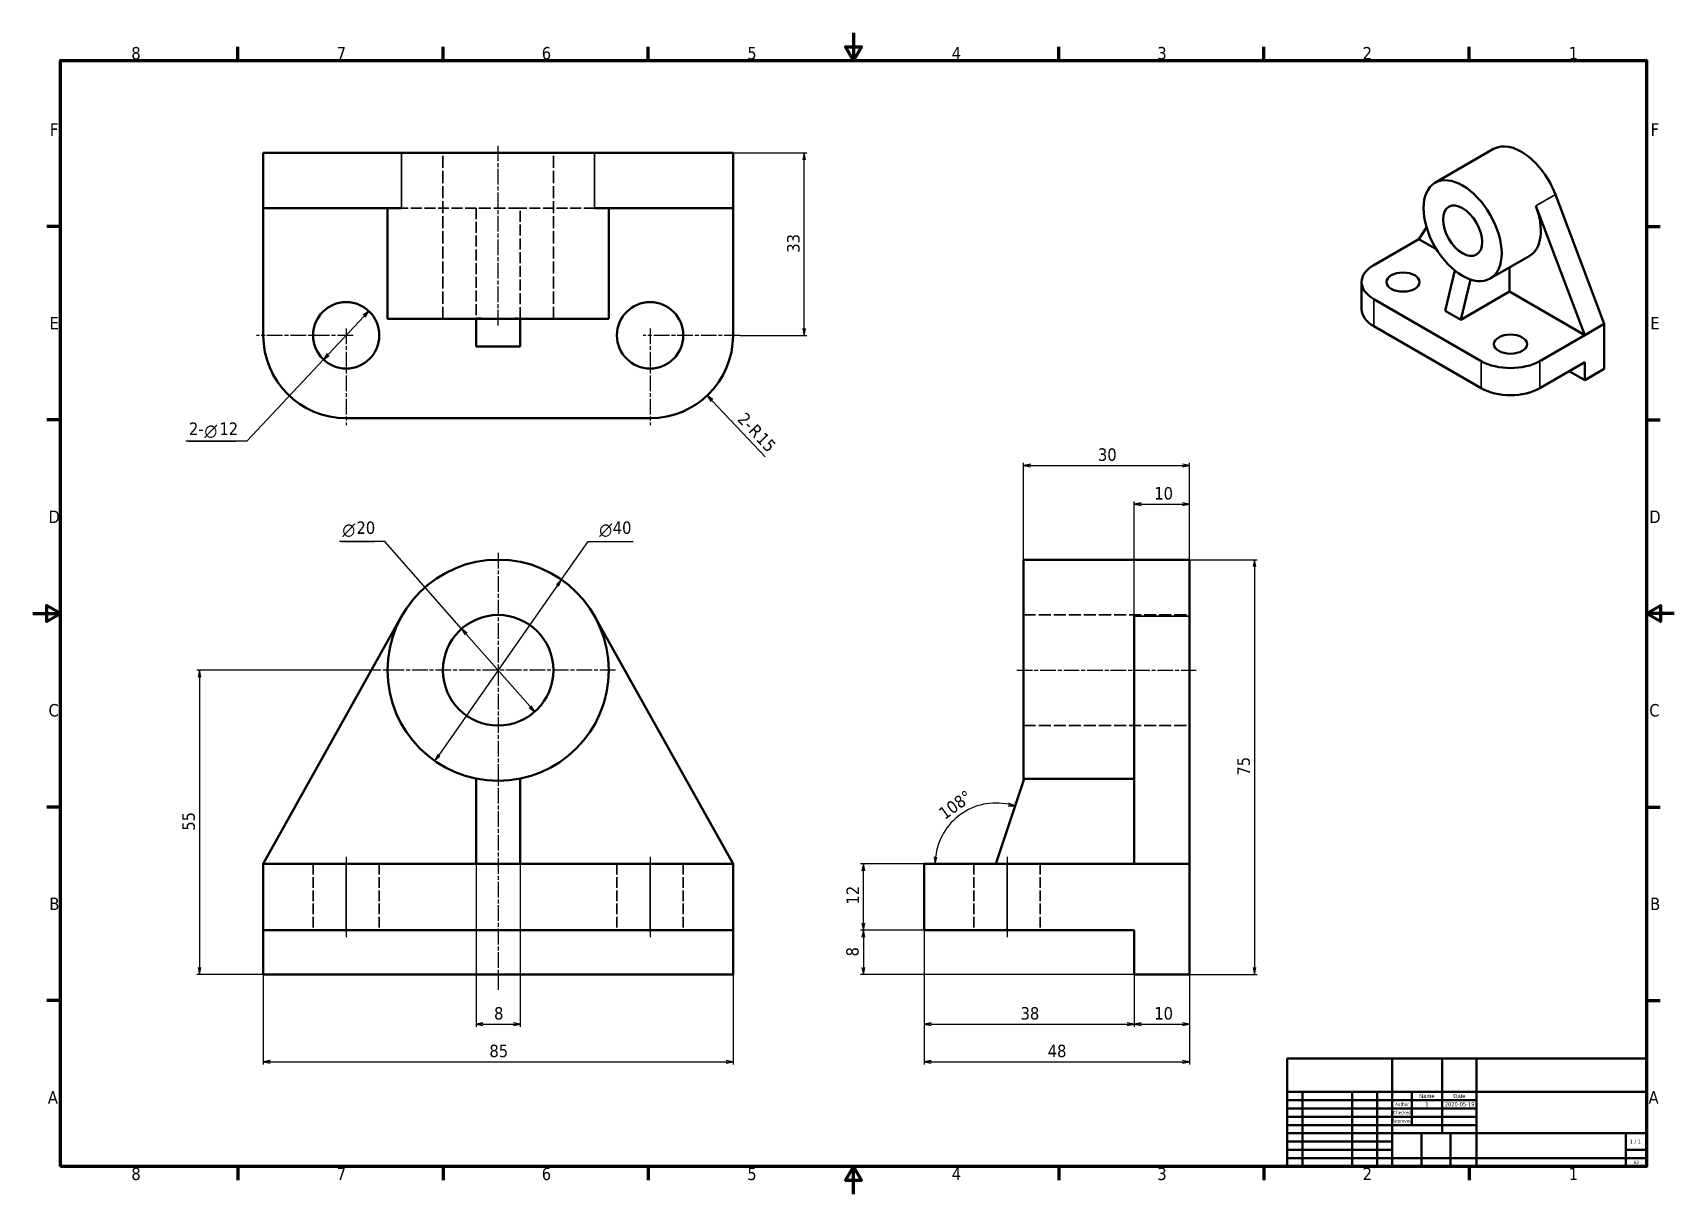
# Model space of a CAD drawing. Header units: millimetres. Extents: x 0 to 297, y 0 to 210.
import ezdxf
from ezdxf.enums import TextEntityAlignment as Align

# ---------------------------------------------------------------- set-up
doc = ezdxf.new("R2010")
doc.units = ezdxf.units.MM
doc.header["$LTSCALE"] = 0.5
doc.linetypes.add('CHAIN', pattern=[0.3543, 0.2362, -0.0295, 0.0591, -0.0295])
doc.linetypes.add('DASHED', pattern=[0.2068, 0.1655, -0.0413])
for name, color, linetype, lineweight in [('Border (ISO)', 7, 'Continuous', 70), ('Center Mark (ISO)', 7, 'Continuous', 25), ('Centerline (ISO)', 7, 'Continuous', 25), ('Dimension (ISO)', 7, 'Continuous', 25), ('Hidden (ISO)', 7, 'DASHED', 35), ('Title (ISO)', 7, 'Continuous', 50), ('Visible (ISO)', 7, 'Continuous', 50), ('Visible Narrow (ISO)', 7, 'Continuous', 35)]:
    doc.layers.add(name, color=color, linetype=linetype, lineweight=lineweight)
doc.styles.add('Note Text (JIS)', font='tahoma.ttf')
doc.styles.add('Text Style12', font='AIGDT___.TTF')
doc.styles.add('Text Style38', font='tahoma.ttf')
doc.styles.add('Text Style39', font='tahoma.ttf')
doc.styles.add('Text Style41', font='tahoma.ttf')

# ---------------------------------------------------------------- blocks, each defined once
blk = doc.blocks.new('Borders Default Border')
at = {"layer": 'Border (ISO)'}
for p, q in [((74.25, 410), (74.25, 414.9)), ((148.5, 410), (148.5, 414.9)), ((222.75, 410), (222.75, 414.9)), ((371.25, 410), (371.25, 414.9)), ((445.5, 410), (445.5, 414.9)), ((519.75, 410), (519.75, 414.9)), ((10, 350), (5.1, 350)), ((584, 350), (588.9, 350)), ((10, 280), (5.1, 280)), ((584, 280), (588.9, 280)), ((10, 140), (5.1, 140)), ((584, 140), (588.9, 140)), ((10, 70), (5.1, 70)), ((584, 70), (588.9, 70)), ((74.25, 10), (74.25, 5.1)), ((148.5, 10), (148.5, 5.1)), ((222.75, 10), (222.75, 5.1)), ((371.25, 10), (371.25, 5.1)), ((445.5, 10), (445.5, 5.1)), ((519.75, 10), (519.75, 5.1))]:
    blk.add_line(p, q, dxfattribs=at)
at = {"layer": 'Border (ISO)', "flags": 128}
for points in [[(297, 420), (297, 410), (294.11, 415), (299.89, 415), (297, 410)], [(10, 10), (10, 410), (584, 410), (584, 10), (10, 10)], [(0, 210), (10, 210), (5, 212.89), (5, 207.11), (10, 210)], [(594, 210), (584, 210), (589, 212.89), (589, 207.11), (584, 210)], [(297, 0), (297, 10), (294.11, 5), (299.89, 5), (297, 10)]]:
    blk.add_lwpolyline(points, dxfattribs=at)
at = {"layer": 'Border (ISO)', "char_height": 4.5, "attachment_point": 7, "style": 'Note Text (JIS)'}
for s, insert in [('8', (35.66, 410.3)), ('7', (109.98, 410.4)), ('6', (184.19, 410.31)), ('5', (258.56, 410.31)), ('4', (332.56, 410.4)), ('3', (406.97, 410.31)), ('2', (481.26, 410.4)), ('1', (555.86, 410.4)), ('F', (6.19, 382.75)), ('F', (585.49, 382.75)), ('E', (6.06, 312.75)), ('E', (585.36, 312.75)), ('D', (5.7, 242.75)), ('D', (585, 242.75)), ('C', (5.69, 172.67)), ('C', (584.99, 172.67)), ('B', (5.98, 102.75)), ('B', (585.28, 102.75)), ('A', (5.44, 32.75)), ('A', (584.74, 32.75)), ('8', (35.66, 5)), ('7', (109.98, 5.1)), ('6', (184.19, 5.01)), ('5', (258.56, 5.01)), ('4', (332.56, 5.1)), ('3', (406.97, 5.01)), ('2', (481.26, 5.1)), ('1', (555.86, 5.1))]:
    blk.add_mtext(s, dxfattribs=dict(at, insert=insert))
blk = doc.blocks.new('Title Blocks JIS')
at = {"layer": 'Title (ISO)'}
for p, q in [((230, 139), (100, 139)), ((100, 139), (100, 100)), ((138, 100), (138, 139)), ((156, 127), (156, 139)), ((168.5, 100), (168.5, 139)), ((230, 100), (230, 139)), ((100, 127), (230, 127)), ((105.5, 100), (105.5, 127)), ((123.5, 100), (123.5, 127)), ((132.5, 100), (132.5, 127)), ((145, 115), (145, 127)), ((156, 112), (156, 127)), ((100, 124), (168.5, 124)), ((100, 121), (168.5, 121)), ((168.5, 118), (100, 118)), ((100, 115), (168.5, 115)), ((138, 112), (100, 112)), ((138, 109), (100, 109)), ((168.5, 112), (138, 112)), ((148.5, 100), (148.5, 112)), ((159, 100), (159, 112)), ((168.5, 112), (230, 112)), ((222.5, 100), (222.5, 112)), ((138, 106), (100, 106)), ((230, 103), (100, 103)), ((222.5, 106), (230, 106)), ((100, 100), (230, 100))]:
    blk.add_line(p, q, dxfattribs=at)
for s, height, style, p in [('Checked', 1.2, 'Text Style41', (141.5, 119.5)), ('Author', 1.2, 'Text Style41', (141.5, 122.5)), ('Approved', 1.2, 'Text Style41', (141.5, 116.5)), ('1 / 1 ', 1.5, 'Text Style39', (226.25, 109))]:
    blk.add_text(s, height=height, dxfattribs=dict(at, style=style)).set_placement(p, align=Align.MIDDLE_CENTER)
at = {"layer": 'Title (ISO)', "char_height": 1.4986, "attachment_point": 5, "style": 'Note Text (JIS)'}
for s, insert, width in [('\\fArial|b0|i0;\\H1.4986;Name', (150.5, 125.5), 10.8457), ('\\fArial|b0|i0;\\H1.4986;Date', (162.25, 125.5), 12.2497)]:
    blk.add_mtext(s, dxfattribs=dict(at, insert=insert, width=width))
at = {"layer": 'Title (ISO)'}
for tag, height, style, p in [('COMPANY', 3.1, 'Text Style38', (199.25, 133)), ('CHECKED_BY', 1.5, 'Text Style39', (150.5, 119.5)), ('CHECKED_DATE', 1.5, 'Text Style39', (162.25, 119.5)), ('ENG_APPROVED_BY', 1.5, 'Text Style39', (150.5, 116.5)), ('ENG_APPROVAL_DATE', 1.5, 'Text Style39', (162.25, 116.5)), ('PART_NUMBER', 3.1, 'Text Style38', (195.5, 107.5))]:
    blk.add_attdef(tag, text='', height=height, dxfattribs=dict(at, style=style)).set_placement(p, align=Align.MIDDLE_CENTER)
at = {"layer": 'Title (ISO)', "style": 'Text Style38'}
blk.add_attdef('TITLE', text='', height=3.1, dxfattribs=at).set_placement((169.5, 126), align=Align.TOP_LEFT)
at = {"layer": 'Title (ISO)'}
for tag, p, height, style in [('AUTHOR_001', (149.91, 121.75), 1.5, 'Text Style39'), ('CREATION_DATE_001', (156.98, 121.75), 1.5, 'Text Style39'), ('Sheet_Size_001', (225.34, 100.89), 1.2, 'Text Style41')]:
    blk.add_attdef(tag, p, '', height=height, dxfattribs=dict(at, style=style))

msp = doc.modelspace()

# ---------------------------------------------------------------- linework, layer by layer
at = {"layer": 'Center Mark (ISO)', "linetype": 'CHAIN', "ltscale": 23.990969}
for p, q in [((57.95, 155.3), (40.45, 155.3)), ((56.7, 156.55), (56.7, 139.05)), ((127.95, 155.3), (110.45, 155.3)), ((111.7, 156.55), (111.7, 139.05)), ((84.2, 115.98), (84.2, 36.94)), ((105.45, 94.73), (62.95, 94.73))]:
    msp.add_line(p, q, dxfattribs=at)
at = {"layer": 'Centerline (ISO)', "linetype": 'CHAIN', "ltscale": 23.990969}
for p, q in [((84.2, 157.05), (84.2, 189.55)), ((178.03, 94.73), (210.53, 94.73)), ((56.7, 60.98), (56.7, 46.48)), ((111.7, 60.98), (111.7, 46.48)), ((176.28, 60.98), (176.28, 46.48))]:
    msp.add_line(p, q, dxfattribs=at)
at = {"layer": 'Dimension (ISO)'}
for p, q in [((126.7, 188.3), (140.08, 188.3)), ((139.58, 188.3), (139.33, 187.05)), ((139.58, 187.05), (139.58, 188.3)), ((139.83, 187.05), (139.58, 188.3)), ((139.58, 156.55), (139.58, 187.05)), ((53.44, 151.84), (59.95, 158.76)), ((60.81, 159.67), (59.77, 158.93)), ((59.95, 158.76), (60.81, 159.67)), ((60.13, 158.59), (60.81, 159.67)), ((127.95, 155.3), (140.08, 155.3)), ((139.33, 156.55), (139.58, 155.3)), ((139.58, 156.55), (139.58, 155.3)), ((139.58, 155.3), (139.83, 156.55)), ((53.26, 152.01), (52.59, 150.93)), ((53.44, 151.84), (52.59, 150.93)), ((52.59, 150.93), (53.63, 151.67)), ((52.59, 150.93), (38.71, 136.16)), ((122.87, 143.5), (122.01, 144.41)), ((123.06, 143.67), (122.01, 144.41)), ((122.01, 144.41), (122.69, 143.33)), ((122.87, 143.5), (129.43, 136.59)), ((38.71, 136.16), (27.7, 136.16)), ((28.1, 136.16), (36.81, 136.16)), ((129.43, 136.59), (132.49, 133.35)), ((179.28, 114.73), (179.28, 132.27)), ((180.53, 132.02), (179.28, 131.77)), ((180.53, 131.77), (179.28, 131.77)), ((179.28, 131.77), (180.53, 131.52)), ((180.53, 131.77), (208.03, 131.77)), ((209.28, 131.77), (208.03, 132.02)), ((208.03, 131.77), (209.28, 131.77)), ((208.03, 131.52), (209.28, 131.77)), ((209.28, 114.73), (209.28, 132.27)), ((199.28, 104.49), (199.28, 125.27)), ((200.53, 125.02), (199.28, 124.77)), ((200.53, 124.77), (199.28, 124.77)), ((199.28, 124.77), (200.53, 124.52)), ((200.53, 124.77), (208.03, 124.77)), ((209.28, 124.77), (208.03, 125.02)), ((208.03, 124.77), (209.28, 124.77)), ((208.03, 124.52), (209.28, 124.77)), ((209.28, 104.49), (209.28, 125.27)), ((63.68, 118.01), (55.48, 118.01)), ((55.88, 118.01), (61.78, 118.01)), ((77.59, 102.23), (63.68, 118.01)), ((95.65, 111.12), (100.46, 118.01)), ((100.46, 118.01), (108.66, 118.01)), ((102.36, 118.01), (108.26, 118.01)), ((209.28, 114.73), (221.56, 114.73)), ((221.06, 114.73), (220.81, 113.48)), ((221.06, 113.48), (221.06, 114.73)), ((221.31, 113.48), (221.06, 114.73)), ((221.06, 113.48), (221.06, 40.98)), ((94.93, 110.1), (73.46, 79.36)), ((95.65, 111.12), (94.73, 110.24)), ((94.93, 110.1), (95.65, 111.12)), ((95.14, 109.96), (95.65, 111.12)), ((78.41, 101.29), (77.59, 102.23)), ((78.6, 101.46), (77.59, 102.23)), ((77.59, 102.23), (78.22, 101.13)), ((78.41, 101.29), (89.98, 88.16)), ((62.95, 94.73), (29.65, 94.73)), ((30.15, 94.73), (29.9, 93.48)), ((30.15, 93.48), (30.15, 94.73)), ((30.4, 93.48), (30.15, 94.73)), ((30.15, 93.48), (30.15, 40.98)), ((89.79, 88), (90.81, 87.22)), ((89.98, 88.16), (90.81, 87.22)), ((90.81, 87.22), (90.17, 88.33)), ((73.26, 79.5), (72.74, 78.33)), ((73.46, 79.36), (72.74, 78.33)), ((72.74, 78.33), (73.67, 79.21)), ((176.49, 70.25), (177.76, 70.16)), ((176.55, 70.49), (177.76, 70.16)), ((177.76, 70.16), (176.62, 70.73)), ((80.2, 59.73), (80.2, 30.23)), ((88.2, 59.73), (88.2, 30.23)), ((161.28, 59.73), (149.78, 59.73)), ((150.28, 59.73), (150.03, 58.48)), ((150.28, 58.48), (150.28, 59.73)), ((150.53, 58.48), (150.28, 59.73)), ((163.1, 60.99), (163.28, 59.73)), ((163.35, 60.98), (163.28, 59.73)), ((163.28, 59.73), (163.6, 60.96)), ((150.28, 48.98), (150.28, 58.48)), ((161.28, 47.73), (149.78, 47.73)), ((161.28, 47.73), (149.78, 47.73)), ((150.03, 48.98), (150.28, 47.73)), ((150.28, 47.73), (150.03, 46.48)), ((150.28, 48.98), (150.28, 47.73)), ((150.28, 47.73), (150.53, 48.98)), ((150.28, 46.48), (150.28, 47.73)), ((150.53, 46.48), (150.28, 47.73)), ((161.28, 47.73), (161.28, 30.23)), ((161.28, 47.73), (161.28, 23.43)), ((150.28, 46.48), (150.28, 40.98)), ((41.7, 39.73), (29.65, 39.73)), ((29.9, 40.98), (30.15, 39.73)), ((30.15, 40.98), (30.15, 39.73)), ((30.15, 39.73), (30.4, 40.98)), ((41.7, 39.73), (41.7, 23.43)), ((126.7, 39.73), (126.7, 23.43)), ((199.28, 39.73), (149.78, 39.73)), ((150.03, 40.98), (150.28, 39.73)), ((150.28, 40.98), (150.28, 39.73)), ((150.28, 39.73), (150.53, 40.98)), ((199.28, 39.73), (199.28, 30.23)), ((199.28, 39.73), (199.28, 30.23)), ((209.28, 39.73), (209.28, 30.23)), ((209.28, 39.73), (209.28, 23.43)), ((209.28, 39.73), (221.56, 39.73)), ((220.81, 40.98), (221.06, 39.73)), ((221.06, 40.98), (221.06, 39.73)), ((221.06, 39.73), (221.31, 40.98)), ((81.45, 30.98), (80.2, 30.73)), ((81.45, 30.73), (80.2, 30.73)), ((80.2, 30.73), (81.45, 30.48)), ((81.45, 30.73), (86.95, 30.73)), ((88.2, 30.73), (86.95, 30.98)), ((86.95, 30.73), (88.2, 30.73)), ((86.95, 30.48), (88.2, 30.73)), ((162.53, 30.98), (161.28, 30.73)), ((162.53, 30.73), (161.28, 30.73)), ((161.28, 30.73), (162.53, 30.48)), ((162.53, 30.73), (198.03, 30.73)), ((199.28, 30.73), (198.03, 30.98)), ((198.03, 30.73), (199.28, 30.73)), ((198.03, 30.48), (199.28, 30.73)), ((200.53, 30.98), (199.28, 30.73)), ((200.53, 30.73), (199.28, 30.73)), ((199.28, 30.73), (200.53, 30.48)), ((200.53, 30.73), (208.03, 30.73)), ((209.28, 30.73), (208.03, 30.98)), ((208.03, 30.73), (209.28, 30.73)), ((208.03, 30.48), (209.28, 30.73)), ((42.95, 24.18), (41.7, 23.93)), ((42.95, 23.93), (41.7, 23.93)), ((41.7, 23.93), (42.95, 23.68)), ((42.95, 23.93), (125.45, 23.93)), ((126.7, 23.93), (125.45, 24.18)), ((125.45, 23.93), (126.7, 23.93)), ((125.45, 23.68), (126.7, 23.93)), ((162.53, 24.18), (161.28, 23.93)), ((162.53, 23.93), (161.28, 23.93)), ((161.28, 23.93), (162.53, 23.68)), ((162.53, 23.93), (208.03, 23.93)), ((209.28, 23.93), (208.03, 24.18)), ((208.03, 23.93), (209.28, 23.93)), ((208.03, 23.68), (209.28, 23.93))]:
    msp.add_line(p, q, dxfattribs=at)
msp.add_arc((174.28, 59.73), 11, 78.0794, 173.4856, dxfattribs=at)
at = {"layer": 'Hidden (ISO)', "ltscale": 26.375946}
for p, q in [((74.2, 158.3), (74.2, 188.3)), ((94.2, 158.3), (94.2, 188.3)), ((179.28, 104.73), (209.28, 104.73)), ((179.28, 84.73), (209.28, 84.73))]:
    msp.add_line(p, q, dxfattribs=at)
at = {"layer": 'Hidden (ISO)', "ltscale": 23.745024}
for p, q in [((80.2, 178.3), (66.74, 178.3)), ((101.65, 178.3), (88.2, 178.3))]:
    msp.add_line(p, q, dxfattribs=at)
at = {"layer": 'Hidden (ISO)', "ltscale": 25.789812}
msp.add_line((88.2, 178.3), (80.2, 178.3), dxfattribs=at)
at = {"layer": 'Hidden (ISO)', "ltscale": 24.015118}
for p, q in [((80.2, 178.3), (80.2, 158.43)), ((88.2, 158.43), (88.2, 178.3))]:
    msp.add_line(p, q, dxfattribs=at)
at = {"layer": 'Hidden (ISO)', "ltscale": 1.621688}
for p, q in [((80.2, 158.3), (80.2, 158.43)), ((88.2, 158.43), (88.2, 158.3))]:
    msp.add_line(p, q, dxfattribs=at)
at = {"layer": 'Hidden (ISO)', "ltscale": 23.210833}
for p, q in [((50.7, 59.73), (50.7, 47.73)), ((62.7, 59.73), (62.7, 47.73)), ((105.7, 59.73), (105.7, 47.73)), ((117.7, 59.73), (117.7, 47.73)), ((170.28, 59.73), (170.28, 47.73)), ((182.28, 59.73), (182.28, 47.73))]:
    msp.add_line(p, q, dxfattribs=at)
at = {"layer": 'Hidden (ISO)', "ltscale": 19.48818}
for start_param, end_param in [(1.369438, 1.570796), (1.570796, 1.772154)]:
    msp.add_ellipse((84.2, 164.97), major_axis=(-20, 0), ratio=0.333333, start_param=start_param, end_param=end_param, dxfattribs=at)
at = {"layer": 'Visible (ISO)'}
for p, q in [((66.74, 188.3), (41.7, 188.3)), ((41.7, 178.3), (41.7, 188.3)), ((66.74, 188.3), (101.65, 188.3)), ((126.7, 188.3), (101.65, 188.3)), ((126.7, 178.3), (126.7, 188.3)), ((253.72, 182.88), (264.33, 189.01)), ((66.74, 178.3), (41.7, 178.3)), ((41.7, 155.3), (41.7, 178.3)), ((64.2, 158.3), (64.2, 178.3)), ((126.7, 178.3), (101.65, 178.3)), ((104.2, 158.3), (104.2, 178.3)), ((126.7, 155.3), (126.7, 178.3)), ((280.82, 155.34), (271.96, 178.73)), ((284.35, 157.38), (275.5, 180.77)), ((242.63, 168), (250.77, 172.69)), ((252.2, 174.82), (250.77, 172.69)), ((250.77, 172.69), (254.04, 170.8)), ((263.72, 165.56), (270.79, 169.64)), ((255.54, 159.73), (257.34, 167.01)), ((267.21, 167.57), (267.21, 163.2)), ((240.44, 160.03), (240.44, 164.93)), ((260.17, 165.39), (258.37, 158.1)), ((262.08, 150.65), (242.63, 161.87)), ((267.21, 163.2), (258.37, 158.1)), ((267.21, 163.2), (280.82, 155.34)), ((64.2, 158.3), (104.2, 158.3)), ((80.2, 153.3), (80.2, 158.3)), ((88.2, 158.3), (88.2, 153.3)), ((258.37, 158.1), (255.54, 159.73)), ((242.63, 156.97), (262.08, 145.75)), ((272.69, 150.65), (280.82, 155.34)), ((280.82, 155.34), (284.35, 157.38)), ((284.35, 149.22), (284.35, 157.38)), ((88.2, 153.3), (80.2, 153.3)), ((272.69, 145.75), (280.82, 150.44)), ((277.99, 148.81), (280.82, 147.18)), ((280.82, 147.18), (280.82, 150.44)), ((280.82, 147.18), (284.35, 149.22)), ((111.7, 140.3), (56.7, 140.3)), ((179.28, 114.73), (179.28, 74.73)), ((179.28, 114.73), (209.28, 114.73)), ((209.28, 114.73), (209.28, 104.49)), ((66.74, 104.49), (41.7, 59.73)), ((126.7, 59.73), (101.65, 104.49)), ((199.28, 59.73), (199.28, 104.49)), ((209.28, 59.73), (209.28, 104.49)), ((80.2, 59.73), (80.2, 75.13)), ((88.2, 75.13), (88.2, 59.73)), ((179.41, 75.13), (174.28, 59.73)), ((179.41, 75.13), (199.28, 75.13)), ((41.7, 47.73), (41.7, 59.73)), ((56.7, 59.73), (41.7, 59.73)), ((111.7, 59.73), (56.7, 59.73)), ((126.7, 59.73), (111.7, 59.73)), ((126.7, 59.73), (126.7, 47.73)), ((176.28, 59.73), (161.28, 59.73)), ((161.28, 47.73), (161.28, 59.73)), ((176.28, 59.73), (199.28, 59.73)), ((199.28, 59.73), (209.28, 59.73)), ((209.28, 39.73), (209.28, 59.73)), ((41.7, 47.73), (56.7, 47.73)), ((41.7, 47.73), (41.7, 39.73)), ((56.7, 47.73), (111.7, 47.73)), ((111.7, 47.73), (126.7, 47.73)), ((126.7, 39.73), (126.7, 47.73)), ((161.28, 47.73), (176.28, 47.73)), ((176.28, 47.73), (199.28, 47.73)), ((199.28, 39.73), (199.28, 47.73)), ((41.7, 39.73), (126.7, 39.73)), ((199.28, 39.73), (209.28, 39.73))]:
    msp.add_line(p, q, dxfattribs=at)
for centre, radius in [((56.7, 155.3), 6), ((111.7, 155.3), 6), ((84.2, 94.73), 20), ((84.2, 94.73), 10)]:
    msp.add_circle(centre, radius, dxfattribs=at)
for centre, start, end in [((56.7, 155.3), 180, 270), ((111.7, 155.3), 270, 0)]:
    msp.add_arc(centre, 15, start, end, dxfattribs=at)
for centre, major_axis, start_param, end_param in [((269.33, 180.35), (-5, 8.66), 4.437097, 6.283185), ((265.79, 178.3), (5, -8.66), 0, 1.295504), ((247.94, 164.93), (-7.5, 0), 5.497787, 7.068583), ((247.94, 160.03), (-7.5, 0), 0, 0.785398), ((267.38, 153.71), (7.5, 0), 3.926991, 5.497787), ((267.38, 148.81), (-7.5, 0), 0.785398, 2.356194)]:
    msp.add_ellipse(centre, major_axis=major_axis, ratio=0.57735, start_param=start_param, end_param=end_param, dxfattribs=at)
for centre, major_axis in [((258.72, 174.22), (-5, 8.66)), ((258.72, 174.22), (2.5, -4.33)), ((247.94, 164.93), (3, 0)), ((267.38, 153.71), (3, 0))]:
    msp.add_ellipse(centre, major_axis=major_axis, ratio=0.57735, dxfattribs=at)
at = {"layer": 'Visible Narrow (ISO)'}
for p, q in [((66.74, 178.3), (66.74, 188.3)), ((101.65, 178.3), (101.65, 188.3)), ((271.96, 178.73), (275.5, 180.77)), ((242.63, 161.87), (242.63, 156.97)), ((262.08, 145.75), (262.08, 150.65)), ((272.69, 150.65), (272.69, 145.75)), ((199.28, 104.49), (209.28, 104.49)), ((56.7, 59.73), (56.7, 47.73)), ((111.7, 47.73), (111.7, 59.73)), ((176.28, 59.73), (176.28, 47.73))]:
    msp.add_line(p, q, dxfattribs=at)

# ---------------------------------------------------------------- block references
at = {"xscale": 0.5, "yscale": 0.5, "zscale": 0.5}
msp.add_blockref('Borders Default Border', (0, 0), dxfattribs=at)
msp.add_blockref('Title Blocks JIS', (177, -45), dxfattribs=at).add_auto_attribs({'CREATION_DATE_001': '2020-05-19', 'AUTHOR_001': '1', 'Sheet_Size_001': 'A2'})

# ---------------------------------------------------------------- texts
at = {"layer": 'Dimension (ISO)', "char_height": 2.25, "attachment_point": 7, "style": 'Note Text (JIS)'}
for s, insert, rotation in [('33', (138.78, 170.25), 90), ('2-', (127.36, 140), 313.457), ('R', (129.34, 137.91), 313.457), ('15', (130.7, 136.4), 313.457), ('75', (220.26, 75.69), 90), ('108°', (165.01, 67.59), 35.7825), ('55', (29.35, 65.72), 90), ('12', (149.48, 52.38), 90), ('8', (149.48, 42.99), 90)]:
    msp.add_mtext(s, dxfattribs=dict(at, insert=insert, rotation=rotation))
at = {"layer": 'Dimension (ISO)', "char_height": 2.25, "attachment_point": 7}
for s, insert, style in [('2-', (28.26, 137.29), 'Note Text (JIS)'), ('\\fAIGDT|b0|i0|p0;n', (31.04, 136.72), 'Text Style12'), ('12', (33.77, 137.29), 'Note Text (JIS)'), ('30', (192.74, 132.57), 'Note Text (JIS)'), ('10', (202.93, 125.57), 'Note Text (JIS)'), ('\\fAIGDT|b0|i0|p0;n', (56.01, 118.83), 'Text Style12'), ('20', (58.57, 119.35), 'Note Text (JIS)'), ('\\fAIGDT|b0|i0|p0;n', (102.49, 118.83), 'Text Style12'), ('40', (104.94, 119.35), 'Note Text (JIS)'), ('8', (83.46, 31.53), 'Note Text (JIS)'), ('38', (178.74, 31.53), 'Note Text (JIS)'), ('10', (202.93, 31.53), 'Note Text (JIS)'), ('85', (82.62, 24.73), 'Note Text (JIS)'), ('48', (183.65, 24.73), 'Note Text (JIS)')]:
    msp.add_mtext(s, dxfattribs=dict(at, insert=insert, style=style))

doc.saveas('drawing.dxf')
